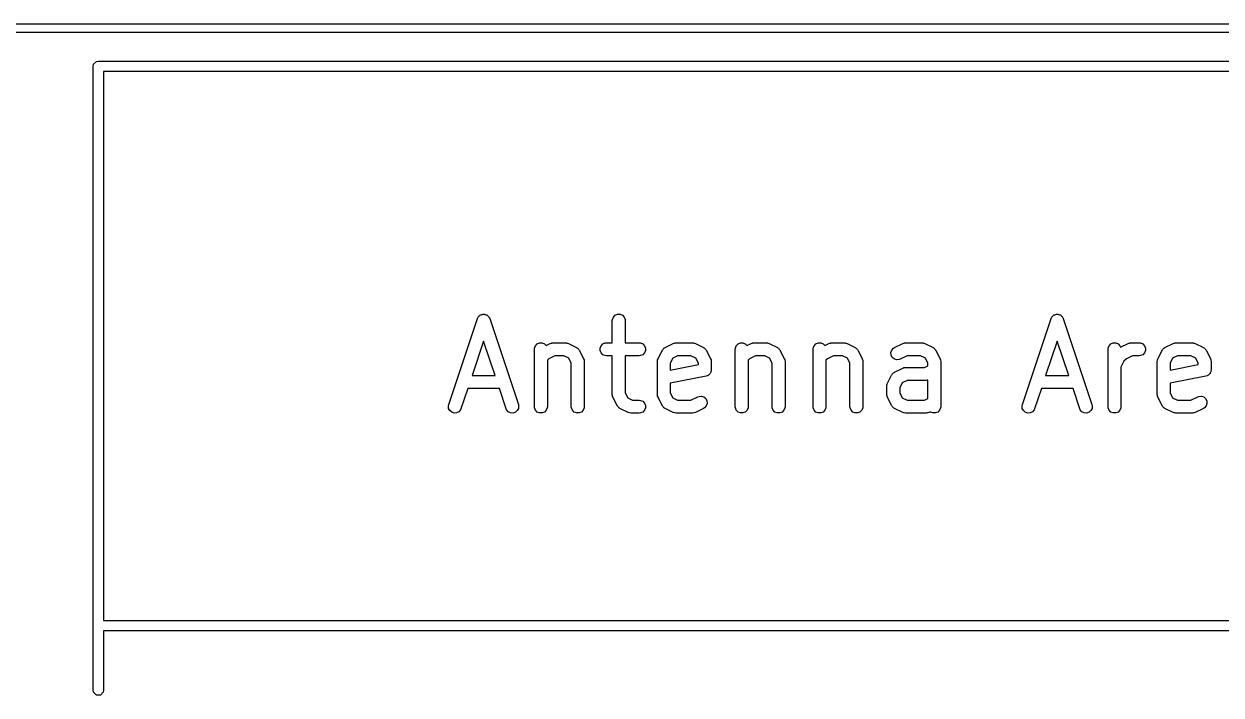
# Model space of a CAD drawing. Header units: inches. Extents: x 5.01 to 6.93, y -5.96 to -2.38.
# Drawn here: x 5.706 to 6.253, y -2.684 to -2.377 of the extents above; entities that cross this region are included whole.
import ezdxf

# ---------------------------------------------------------------- set-up
doc = ezdxf.new("R2010")
doc.units = ezdxf.units.IN
doc.header["$MEASUREMENT"] = 0
doc.layers.add('F.Silkscreen', color=41, linetype='CONTINUOUS', true_color=0xf2eda1)

msp = doc.modelspace()

# ---------------------------------------------------------------- linework, layer by layer
at = {"layer": 'F.Silkscreen', "linetype": 'CONTINUOUS'}
for p, q in [((5.48926, -2.37712), (6.67036, -2.37712)), ((6.67036, -2.38105), (5.48926, -2.38105)), ((5.7373, -2.39649), (5.73748, -2.39558)), ((5.7373, -2.68192), (5.7373, -2.39649)), ((5.73748, -2.39558), (5.73875, -2.3943)), ((5.73875, -2.3943), (5.73966, -2.39412)), ((5.73966, -2.39412), (6.44832, -2.39412)), ((5.74202, -2.39885), (5.74202, -2.65003)), ((6.44596, -2.39885), (5.74202, -2.39885)), ((5.89996, -2.55125), (5.91309, -2.51188)), ((5.91309, -2.51188), (5.91332, -2.51136)), ((5.91332, -2.51136), (5.91346, -2.5112)), ((5.91346, -2.5112), (5.91355, -2.51101)), ((5.91355, -2.51101), (5.91383, -2.51077)), ((5.91383, -2.51077), (5.91408, -2.51049)), ((5.91408, -2.51049), (5.91426, -2.51039)), ((5.91426, -2.51039), (5.91442, -2.51025)), ((5.91442, -2.51025), (5.91478, -2.51014)), ((5.91478, -2.51014), (5.91511, -2.50997)), ((5.91511, -2.50997), (5.91532, -2.50996)), ((5.91532, -2.50996), (5.91552, -2.50989)), ((5.91552, -2.50989), (5.91589, -2.50991)), ((5.91589, -2.50991), (5.91626, -2.50989)), ((5.91626, -2.50989), (5.91646, -2.50996)), ((5.91646, -2.50996), (5.91667, -2.50997)), ((5.91667, -2.50997), (5.917, -2.51014)), ((5.917, -2.51014), (5.91735, -2.51025)), ((5.91735, -2.51025), (5.91751, -2.51039)), ((5.91751, -2.51039), (5.9177, -2.51049)), ((5.9177, -2.51049), (5.91794, -2.51077)), ((5.91794, -2.51077), (5.91822, -2.51101)), ((5.91822, -2.51101), (5.91831, -2.5112)), ((5.91831, -2.5112), (5.91845, -2.51136)), ((5.91845, -2.51136), (5.91869, -2.51188)), ((5.91869, -2.51188), (5.93181, -2.55125)), ((5.9748, -2.51282), (5.97486, -2.51224)), ((5.9748, -2.52299), (5.9748, -2.51282)), ((5.97486, -2.51224), (5.9753, -2.51118)), ((5.9753, -2.51118), (5.97611, -2.51036)), ((5.97611, -2.51036), (5.97718, -2.50992)), ((5.97718, -2.50992), (5.97833, -2.50992)), ((5.97833, -2.50992), (5.97939, -2.51036)), ((5.97939, -2.51036), (5.98021, -2.51118)), ((5.98021, -2.51118), (5.98065, -2.51224)), ((5.98065, -2.51224), (5.98071, -2.51282)), ((5.98071, -2.51282), (5.98071, -2.52299)), ((6.16243, -2.55125), (6.17555, -2.51188)), ((6.17555, -2.51188), (6.17579, -2.51136)), ((6.17579, -2.51136), (6.17593, -2.5112)), ((6.17593, -2.5112), (6.17602, -2.51101)), ((6.17602, -2.51101), (6.1763, -2.51077)), ((6.1763, -2.51077), (6.17654, -2.51049)), ((6.17654, -2.51049), (6.17673, -2.51039)), ((6.17673, -2.51039), (6.17689, -2.51025)), ((6.17689, -2.51025), (6.17724, -2.51014)), ((6.17724, -2.51014), (6.17757, -2.50997)), ((6.17757, -2.50997), (6.17778, -2.50996)), ((6.17778, -2.50996), (6.17798, -2.50989)), ((6.17798, -2.50989), (6.17835, -2.50991)), ((6.17835, -2.50991), (6.17872, -2.50989)), ((6.17872, -2.50989), (6.17892, -2.50996)), ((6.17892, -2.50996), (6.17913, -2.50997)), ((6.17913, -2.50997), (6.17946, -2.51014)), ((6.17946, -2.51014), (6.17982, -2.51025)), ((6.17982, -2.51025), (6.17998, -2.51039)), ((6.17998, -2.51039), (6.18016, -2.51049)), ((6.18016, -2.51049), (6.18041, -2.51077)), ((6.18041, -2.51077), (6.18069, -2.51101)), ((6.18069, -2.51101), (6.18078, -2.5112)), ((6.18078, -2.5112), (6.18092, -2.51136)), ((6.18092, -2.51136), (6.18116, -2.51188)), ((6.18116, -2.51188), (6.19428, -2.55125)), ((5.91589, -2.52216), (5.91061, -2.53799)), ((5.92116, -2.53799), (5.91589, -2.52216)), ((5.93924, -2.52537), (5.93968, -2.5243)), ((5.93968, -2.5243), (5.94049, -2.52349)), ((5.94049, -2.52349), (5.94156, -2.52305)), ((5.94156, -2.52305), (5.94271, -2.52305)), ((5.94271, -2.52305), (5.94377, -2.52349)), ((5.94377, -2.52349), (5.94454, -2.52425)), ((5.94454, -2.52425), (5.94644, -2.5233)), ((5.94644, -2.5233), (5.94698, -2.52309)), ((5.94698, -2.52309), (5.94708, -2.52309)), ((5.94708, -2.52309), (5.94718, -2.52305)), ((5.94718, -2.52305), (5.94776, -2.52299)), ((5.94776, -2.52299), (5.95338, -2.52299)), ((5.95338, -2.52299), (5.95396, -2.52305)), ((5.95396, -2.52305), (5.95406, -2.52309)), ((5.95406, -2.52309), (5.95416, -2.52309)), ((5.95416, -2.52309), (5.9547, -2.5233)), ((5.9547, -2.5233), (5.95845, -2.52518)), ((5.95845, -2.52518), (5.95855, -2.52524)), ((5.96923, -2.52537), (5.96967, -2.5243)), ((5.96967, -2.5243), (5.97049, -2.52349)), ((5.97049, -2.52349), (5.97155, -2.52305)), ((5.97155, -2.52305), (5.97213, -2.52299)), ((5.97213, -2.52299), (5.9748, -2.52299)), ((5.98071, -2.52299), (5.98713, -2.52299)), ((5.98713, -2.52299), (5.9877, -2.52305)), ((5.9877, -2.52305), (5.98877, -2.52349)), ((5.98877, -2.52349), (5.98958, -2.5243)), ((5.98958, -2.5243), (5.99002, -2.52537)), ((5.99883, -2.52524), (5.99893, -2.52518)), ((5.99893, -2.52518), (6.00268, -2.5233)), ((6.00268, -2.5233), (6.00322, -2.52309)), ((6.00322, -2.52309), (6.00333, -2.52309)), ((6.00333, -2.52309), (6.00342, -2.52305)), ((6.00342, -2.52305), (6.004, -2.52299)), ((6.004, -2.52299), (6.0115, -2.52299)), ((6.0115, -2.52299), (6.01208, -2.52305)), ((6.01208, -2.52305), (6.01217, -2.52309)), ((6.01217, -2.52309), (6.01228, -2.52309)), ((6.01228, -2.52309), (6.01282, -2.5233)), ((6.01282, -2.5233), (6.01657, -2.52518)), ((6.01657, -2.52518), (6.01667, -2.52524)), ((6.0311, -2.52537), (6.03154, -2.5243)), ((6.03154, -2.5243), (6.03236, -2.52349)), ((6.03236, -2.52349), (6.03342, -2.52305)), ((6.03342, -2.52305), (6.03457, -2.52305)), ((6.03457, -2.52305), (6.03564, -2.52349)), ((6.03564, -2.52349), (6.0364, -2.52425)), ((6.0364, -2.52425), (6.0383, -2.5233)), ((6.0383, -2.5233), (6.03884, -2.52309)), ((6.03884, -2.52309), (6.03895, -2.52309)), ((6.03895, -2.52309), (6.03905, -2.52305)), ((6.03905, -2.52305), (6.03962, -2.52299)), ((6.03962, -2.52299), (6.04525, -2.52299)), ((6.04525, -2.52299), (6.04582, -2.52305)), ((6.04582, -2.52305), (6.04592, -2.52309)), ((6.04592, -2.52309), (6.04603, -2.52309)), ((6.04603, -2.52309), (6.04657, -2.5233)), ((6.04657, -2.5233), (6.05032, -2.52518)), ((6.05032, -2.52518), (6.05041, -2.52524)), ((6.06672, -2.52537), (6.06716, -2.5243)), ((6.06716, -2.5243), (6.06798, -2.52349)), ((6.06798, -2.52349), (6.06904, -2.52305)), ((6.06904, -2.52305), (6.07019, -2.52305)), ((6.07019, -2.52305), (6.07126, -2.52349)), ((6.07126, -2.52349), (6.07202, -2.52425)), ((6.07202, -2.52425), (6.07392, -2.5233)), ((6.07392, -2.5233), (6.07446, -2.52309)), ((6.07446, -2.52309), (6.07457, -2.52309)), ((6.07457, -2.52309), (6.07467, -2.52305)), ((6.07467, -2.52305), (6.07524, -2.52299)), ((6.07524, -2.52299), (6.08087, -2.52299)), ((6.08087, -2.52299), (6.08144, -2.52305)), ((6.08144, -2.52305), (6.08154, -2.52309)), ((6.08154, -2.52309), (6.08165, -2.52309)), ((6.08165, -2.52309), (6.08219, -2.5233)), ((6.08219, -2.5233), (6.08594, -2.52518)), ((6.08594, -2.52518), (6.08603, -2.52524)), ((6.10343, -2.52548), (6.10392, -2.52518)), ((6.10392, -2.52518), (6.10767, -2.5233)), ((6.10767, -2.5233), (6.10821, -2.52309)), ((6.10821, -2.52309), (6.10831, -2.52309)), ((6.10831, -2.52309), (6.10841, -2.52305)), ((6.10841, -2.52305), (6.10899, -2.52299)), ((6.10899, -2.52299), (6.11649, -2.52299)), ((6.11649, -2.52299), (6.11706, -2.52305)), ((6.11706, -2.52305), (6.11716, -2.52309)), ((6.11716, -2.52309), (6.11727, -2.52309)), ((6.11727, -2.52309), (6.11781, -2.5233)), ((6.11781, -2.5233), (6.12156, -2.52518)), ((6.12156, -2.52518), (6.12165, -2.52524)), ((6.17835, -2.52216), (6.17308, -2.53799)), ((6.18363, -2.53799), (6.17835, -2.52216)), ((6.2017, -2.52537), (6.20215, -2.5243)), ((6.20215, -2.5243), (6.20296, -2.52349)), ((6.20296, -2.52349), (6.20402, -2.52305)), ((6.20402, -2.52305), (6.20518, -2.52305)), ((6.20518, -2.52305), (6.20624, -2.52349)), ((6.20624, -2.52349), (6.20706, -2.5243)), ((6.20706, -2.5243), (6.20735, -2.52501)), ((6.20735, -2.52501), (6.21078, -2.5233)), ((6.21078, -2.5233), (6.21132, -2.52309)), ((6.21132, -2.52309), (6.21143, -2.52309)), ((6.21143, -2.52309), (6.21152, -2.52305)), ((6.21152, -2.52305), (6.2121, -2.52299)), ((6.2121, -2.52299), (6.21585, -2.52299)), ((6.21585, -2.52299), (6.21643, -2.52305)), ((6.21643, -2.52305), (6.21749, -2.52349)), ((6.21749, -2.52349), (6.2183, -2.5243)), ((6.2183, -2.5243), (6.21875, -2.52537)), ((6.22756, -2.52524), (6.22765, -2.52518)), ((6.22765, -2.52518), (6.2314, -2.5233)), ((6.2314, -2.5233), (6.23194, -2.52309)), ((6.23194, -2.52309), (6.23205, -2.52309)), ((6.23205, -2.52309), (6.23215, -2.52305)), ((6.23215, -2.52305), (6.23272, -2.52299)), ((6.23272, -2.52299), (6.24022, -2.52299)), ((6.24022, -2.52299), (6.2408, -2.52305)), ((6.2408, -2.52305), (6.2409, -2.52309)), ((6.2409, -2.52309), (6.241, -2.52309)), ((6.241, -2.52309), (6.24154, -2.5233)), ((6.24154, -2.5233), (6.24529, -2.52518)), ((6.24529, -2.52518), (6.24539, -2.52524)), ((5.93918, -2.52594), (5.93924, -2.52537)), ((5.93918, -2.55219), (5.93918, -2.52594)), ((5.94576, -2.53024), (5.94509, -2.53091)), ((5.94845, -2.52889), (5.94576, -2.53024)), ((5.95268, -2.52889), (5.94845, -2.52889)), ((5.95493, -2.53002), (5.95268, -2.52889)), ((5.95605, -2.53226), (5.95493, -2.53002)), ((5.95855, -2.52524), (5.95859, -2.52525)), ((5.95859, -2.52525), (5.95865, -2.5253)), ((5.95865, -2.5253), (5.95894, -2.52548)), ((5.95894, -2.52548), (5.95918, -2.52576)), ((5.95918, -2.52576), (5.95946, -2.52601)), ((5.95946, -2.52601), (5.95965, -2.5263)), ((5.95965, -2.5263), (5.9597, -2.52635)), ((5.9597, -2.52635), (5.95971, -2.5264)), ((5.95971, -2.5264), (5.95977, -2.5265)), ((5.95977, -2.5265), (5.96165, -2.53025)), ((5.96165, -2.53025), (5.96185, -2.53079)), ((5.96923, -2.52652), (5.96923, -2.52537)), ((5.96967, -2.52758), (5.96923, -2.52652)), ((5.97049, -2.5284), (5.96967, -2.52758)), ((5.97155, -2.52884), (5.97049, -2.5284)), ((5.97213, -2.52889), (5.97155, -2.52884)), ((5.9748, -2.52889), (5.97213, -2.52889)), ((5.9748, -2.54656), (5.9748, -2.52889)), ((5.98713, -2.52889), (5.98071, -2.52889)), ((5.98071, -2.52889), (5.98071, -2.54587)), ((5.9877, -2.52884), (5.98713, -2.52889)), ((5.98877, -2.5284), (5.9877, -2.52884)), ((5.98958, -2.52758), (5.98877, -2.5284)), ((5.99002, -2.52652), (5.98958, -2.52758)), ((5.99002, -2.52537), (5.99002, -2.52652)), ((5.99553, -2.53079), (5.99574, -2.53025)), ((5.99574, -2.53025), (5.99761, -2.5265)), ((5.99761, -2.5265), (5.99767, -2.5264)), ((5.99767, -2.5264), (5.99769, -2.52635)), ((5.99769, -2.52635), (5.99773, -2.5263)), ((5.99773, -2.5263), (5.99792, -2.52601)), ((5.99792, -2.52601), (5.9982, -2.52576)), ((5.9982, -2.52576), (5.99844, -2.52548)), ((5.99844, -2.52548), (5.99873, -2.5253)), ((5.99873, -2.5253), (5.99879, -2.52525)), ((5.99879, -2.52525), (5.99883, -2.52524)), ((6.00245, -2.53002), (6.00133, -2.53226)), ((6.0047, -2.52889), (6.00245, -2.53002)), ((6.0108, -2.52889), (6.0047, -2.52889)), ((6.01305, -2.53002), (6.0108, -2.52889)), ((6.01417, -2.53226), (6.01305, -2.53002)), ((6.01667, -2.52524), (6.01671, -2.52525)), ((6.01671, -2.52525), (6.01677, -2.5253)), ((6.01677, -2.5253), (6.01706, -2.52548)), ((6.01706, -2.52548), (6.0173, -2.52576)), ((6.0173, -2.52576), (6.01758, -2.52601)), ((6.01758, -2.52601), (6.01777, -2.5263)), ((6.01777, -2.5263), (6.01781, -2.52635)), ((6.01781, -2.52635), (6.01783, -2.5264)), ((6.01783, -2.5264), (6.01789, -2.5265)), ((6.01789, -2.5265), (6.01976, -2.53025)), ((6.01976, -2.53025), (6.01997, -2.53079)), ((6.03104, -2.52594), (6.0311, -2.52537)), ((6.03104, -2.55219), (6.03104, -2.52594)), ((6.03762, -2.53024), (6.03695, -2.53091)), ((6.04032, -2.52889), (6.03762, -2.53024)), ((6.04455, -2.52889), (6.04032, -2.52889)), ((6.04679, -2.53002), (6.04455, -2.52889)), ((6.04792, -2.53226), (6.04679, -2.53002)), ((6.05041, -2.52524), (6.05046, -2.52525)), ((6.05046, -2.52525), (6.05051, -2.5253)), ((6.05051, -2.5253), (6.05081, -2.52548)), ((6.05081, -2.52548), (6.05105, -2.52576)), ((6.05105, -2.52576), (6.05133, -2.52601)), ((6.05133, -2.52601), (6.05151, -2.5263)), ((6.05151, -2.5263), (6.05156, -2.52635)), ((6.05156, -2.52635), (6.05158, -2.5264)), ((6.05158, -2.5264), (6.05164, -2.5265)), ((6.05164, -2.5265), (6.05351, -2.53025)), ((6.05351, -2.53025), (6.05372, -2.53079)), ((6.06666, -2.52594), (6.06672, -2.52537)), ((6.06666, -2.55219), (6.06666, -2.52594)), ((6.07324, -2.53024), (6.07257, -2.53091)), ((6.07594, -2.52889), (6.07324, -2.53024)), ((6.08017, -2.52889), (6.07594, -2.52889)), ((6.08241, -2.53002), (6.08017, -2.52889)), ((6.08354, -2.53226), (6.08241, -2.53002)), ((6.08603, -2.52524), (6.08608, -2.52525)), ((6.08608, -2.52525), (6.08613, -2.5253)), ((6.08613, -2.5253), (6.08643, -2.52548)), ((6.08643, -2.52548), (6.08667, -2.52576)), ((6.08667, -2.52576), (6.08695, -2.52601)), ((6.08695, -2.52601), (6.08713, -2.5263)), ((6.08713, -2.5263), (6.08718, -2.52635)), ((6.08718, -2.52635), (6.0872, -2.5264)), ((6.0872, -2.5264), (6.08726, -2.5265)), ((6.08726, -2.5265), (6.08913, -2.53025)), ((6.08913, -2.53025), (6.08934, -2.53079)), ((6.10231, -2.52745), (6.10267, -2.52635)), ((6.10239, -2.5286), (6.10231, -2.52745)), ((6.10291, -2.52963), (6.10239, -2.5286)), ((6.10267, -2.52635), (6.10343, -2.52548)), ((6.10378, -2.53038), (6.10291, -2.52963)), ((6.10487, -2.53075), (6.10378, -2.53038)), ((6.10656, -2.53046), (6.10602, -2.53066)), ((6.10968, -2.52889), (6.10656, -2.53046)), ((6.11579, -2.52889), (6.10968, -2.52889)), ((6.11804, -2.53002), (6.11579, -2.52889)), ((6.11916, -2.53226), (6.11804, -2.53002)), ((6.12165, -2.52524), (6.1217, -2.52525)), ((6.1217, -2.52525), (6.12175, -2.5253)), ((6.12175, -2.5253), (6.12205, -2.52548)), ((6.12205, -2.52548), (6.12229, -2.52576)), ((6.12229, -2.52576), (6.12257, -2.52601)), ((6.12257, -2.52601), (6.12275, -2.5263)), ((6.12275, -2.5263), (6.1228, -2.52635)), ((6.1228, -2.52635), (6.12282, -2.5264)), ((6.12282, -2.5264), (6.12288, -2.5265)), ((6.12288, -2.5265), (6.12475, -2.53025)), ((6.12475, -2.53025), (6.12496, -2.53079)), ((6.20165, -2.52594), (6.2017, -2.52537)), ((6.20165, -2.55219), (6.20165, -2.52594)), ((6.2101, -2.53024), (6.2089, -2.53144)), ((6.2128, -2.52889), (6.2101, -2.53024)), ((6.21585, -2.52889), (6.2128, -2.52889)), ((6.21643, -2.52884), (6.21585, -2.52889)), ((6.21749, -2.5284), (6.21643, -2.52884)), ((6.2183, -2.52758), (6.21749, -2.5284)), ((6.21875, -2.52652), (6.2183, -2.52758)), ((6.21875, -2.52537), (6.21875, -2.52652)), ((6.22425, -2.53079), (6.22446, -2.53025)), ((6.22446, -2.53025), (6.22633, -2.5265)), ((6.22633, -2.5265), (6.22639, -2.5264)), ((6.22639, -2.5264), (6.22641, -2.52635)), ((6.22641, -2.52635), (6.22646, -2.5263)), ((6.22646, -2.5263), (6.22664, -2.52601)), ((6.22664, -2.52601), (6.22692, -2.52576)), ((6.22692, -2.52576), (6.22716, -2.52548)), ((6.22716, -2.52548), (6.22745, -2.5253)), ((6.22745, -2.5253), (6.22751, -2.52525)), ((6.22751, -2.52525), (6.22756, -2.52524)), ((6.23117, -2.53002), (6.23005, -2.53226)), ((6.23342, -2.52889), (6.23117, -2.53002)), ((6.23952, -2.52889), (6.23342, -2.52889)), ((6.24177, -2.53002), (6.23952, -2.52889)), ((6.24289, -2.53226), (6.24177, -2.53002)), ((6.24539, -2.52524), (6.24543, -2.52525)), ((6.24543, -2.52525), (6.24549, -2.5253)), ((6.24549, -2.5253), (6.24578, -2.52548)), ((6.24578, -2.52548), (6.24602, -2.52576)), ((6.24602, -2.52576), (6.2463, -2.52601)), ((6.2463, -2.52601), (6.24649, -2.5263)), ((6.24649, -2.5263), (6.24654, -2.52635)), ((6.24654, -2.52635), (6.24655, -2.5264)), ((6.24655, -2.5264), (6.24661, -2.5265)), ((6.24661, -2.5265), (6.24849, -2.53025)), ((6.24849, -2.53025), (6.24869, -2.53079)), ((5.94509, -2.53091), (5.94509, -2.55219)), ((5.95605, -2.55219), (5.95605, -2.53226)), ((5.96185, -2.53079), (5.96186, -2.53089)), ((5.96186, -2.53089), (5.9619, -2.53099)), ((5.9619, -2.53099), (5.96196, -2.53157)), ((5.96196, -2.53157), (5.96196, -2.55219)), ((5.99542, -2.53157), (5.99548, -2.53099)), ((5.99542, -2.54656), (5.99542, -2.53157)), ((5.99548, -2.53099), (5.99552, -2.53089)), ((5.99552, -2.53089), (5.99553, -2.53079)), ((6.00133, -2.53226), (6.00133, -2.53546)), ((6.00133, -2.53546), (6.01417, -2.53289)), ((6.01417, -2.53289), (6.01417, -2.53226)), ((6.02002, -2.53589), (6.01991, -2.53616)), ((6.01997, -2.53079), (6.01998, -2.53089)), ((6.01998, -2.53089), (6.02002, -2.53099)), ((6.02002, -2.53099), (6.02008, -2.53157)), ((6.02008, -2.53532), (6.02002, -2.53589)), ((6.02008, -2.53157), (6.02008, -2.53532)), ((6.03695, -2.53091), (6.03695, -2.55219)), ((6.04792, -2.55219), (6.04792, -2.53226)), ((6.05372, -2.53079), (6.05373, -2.53089)), ((6.05373, -2.53089), (6.05377, -2.53099)), ((6.05377, -2.53099), (6.05382, -2.53157)), ((6.05382, -2.53157), (6.05382, -2.55219)), ((6.07257, -2.53091), (6.07257, -2.55219)), ((6.08354, -2.55219), (6.08354, -2.53226)), ((6.08934, -2.53079), (6.08935, -2.53089)), ((6.08935, -2.53089), (6.08939, -2.53099)), ((6.08939, -2.53099), (6.08944, -2.53157)), ((6.08944, -2.53157), (6.08944, -2.55219)), ((6.10392, -2.53642), (6.10767, -2.53455)), ((6.10602, -2.53066), (6.10487, -2.53075)), ((6.10767, -2.53455), (6.10821, -2.53434)), ((6.10821, -2.53434), (6.10831, -2.53433)), ((6.10831, -2.53433), (6.10841, -2.53429)), ((6.10841, -2.53429), (6.10899, -2.53424)), ((6.10899, -2.53424), (6.11766, -2.53424)), ((6.11766, -2.53424), (6.11916, -2.53349)), ((6.11916, -2.53349), (6.11916, -2.53226)), ((6.12496, -2.53079), (6.12497, -2.53089)), ((6.12497, -2.53089), (6.12501, -2.53099)), ((6.12501, -2.53099), (6.12506, -2.53157)), ((6.12506, -2.53157), (6.12506, -2.55219)), ((6.2089, -2.53144), (6.20755, -2.53414)), ((6.20755, -2.53414), (6.20755, -2.55219)), ((6.22415, -2.53157), (6.2242, -2.53099)), ((6.22415, -2.54656), (6.22415, -2.53157)), ((6.2242, -2.53099), (6.22424, -2.53089)), ((6.22424, -2.53089), (6.22425, -2.53079)), ((6.23005, -2.53226), (6.23005, -2.53546)), ((6.23005, -2.53546), (6.24289, -2.53289)), ((6.24289, -2.53289), (6.24289, -2.53226)), ((6.24874, -2.53589), (6.24863, -2.53616)), ((6.24869, -2.53079), (6.2487, -2.53089)), ((6.2487, -2.53089), (6.24874, -2.53099)), ((6.24874, -2.53099), (6.2488, -2.53157)), ((6.2488, -2.53532), (6.24874, -2.53589)), ((6.2488, -2.53157), (6.2488, -2.53532)), ((5.91061, -2.53799), (5.92116, -2.53799)), ((6.0177, -2.53821), (6.00133, -2.54149)), ((6.00133, -2.54149), (6.00133, -2.54587)), ((6.01826, -2.53804), (6.0177, -2.53821)), ((6.0185, -2.53788), (6.01826, -2.53804)), ((6.01876, -2.53777), (6.0185, -2.53788)), ((6.01897, -2.53756), (6.01876, -2.53777)), ((6.01921, -2.5374), (6.01897, -2.53756)), ((6.01937, -2.53716), (6.01921, -2.5374)), ((6.01958, -2.53696), (6.01937, -2.53716)), ((6.01969, -2.53669), (6.01958, -2.53696)), ((6.01985, -2.53644), (6.01969, -2.53669)), ((6.01991, -2.53616), (6.01985, -2.53644)), ((6.10052, -2.54203), (6.10072, -2.54149)), ((6.10072, -2.54149), (6.1026, -2.53774)), ((6.1026, -2.53774), (6.10266, -2.53765)), ((6.10266, -2.53765), (6.10267, -2.5376)), ((6.10267, -2.5376), (6.10272, -2.53755)), ((6.10272, -2.53755), (6.10291, -2.53725)), ((6.10291, -2.53725), (6.10318, -2.53701)), ((6.10318, -2.53701), (6.10343, -2.53673)), ((6.10343, -2.53673), (6.10372, -2.53655)), ((6.10372, -2.53655), (6.10378, -2.5365)), ((6.10378, -2.5365), (6.10382, -2.53648)), ((6.10382, -2.53648), (6.10392, -2.53642)), ((6.10744, -2.54127), (6.10632, -2.54351)), ((6.10968, -2.54014), (6.10744, -2.54127)), ((6.11836, -2.54014), (6.10968, -2.54014)), ((6.11894, -2.54009), (6.11836, -2.54014)), ((6.11904, -2.54005), (6.11894, -2.54009)), ((6.11914, -2.54004), (6.11904, -2.54005)), ((6.11916, -2.54003), (6.11914, -2.54004)), ((6.11916, -2.54849), (6.11916, -2.54003)), ((6.17308, -2.53799), (6.18363, -2.53799)), ((6.24642, -2.53821), (6.23005, -2.54149)), ((6.23005, -2.54149), (6.23005, -2.54587)), ((6.24698, -2.53804), (6.24642, -2.53821)), ((6.24722, -2.53788), (6.24698, -2.53804)), ((6.24749, -2.53777), (6.24722, -2.53788)), ((6.24769, -2.53756), (6.24749, -2.53777)), ((6.24794, -2.5374), (6.24769, -2.53756)), ((6.2481, -2.53716), (6.24794, -2.5374)), ((6.2483, -2.53696), (6.2481, -2.53716)), ((6.24841, -2.53669), (6.2483, -2.53696)), ((6.24857, -2.53644), (6.24841, -2.53669)), ((6.24863, -2.53616), (6.24857, -2.53644)), ((5.90864, -2.54389), (5.90556, -2.55312)), ((5.92313, -2.54389), (5.90864, -2.54389)), ((5.92621, -2.55312), (5.92313, -2.54389)), ((5.97486, -2.54714), (5.9748, -2.54656)), ((5.98071, -2.54587), (5.98183, -2.54811)), ((5.99548, -2.54714), (5.99542, -2.54656)), ((6.00133, -2.54587), (6.00245, -2.54811)), ((6.10041, -2.54281), (6.10047, -2.54224)), ((6.10041, -2.54656), (6.10041, -2.54281)), ((6.10047, -2.54714), (6.10041, -2.54656)), ((6.10047, -2.54224), (6.10051, -2.54214)), ((6.10051, -2.54214), (6.10052, -2.54203)), ((6.10632, -2.54351), (6.10632, -2.54587)), ((6.10632, -2.54587), (6.10744, -2.54811)), ((6.17111, -2.54389), (6.16803, -2.55312)), ((6.1856, -2.54389), (6.17111, -2.54389)), ((6.18868, -2.55312), (6.1856, -2.54389)), ((6.2242, -2.54714), (6.22415, -2.54656)), ((6.23005, -2.54587), (6.23117, -2.54811)), ((5.89983, -2.55182), (5.89996, -2.55125)), ((5.89992, -2.55297), (5.89983, -2.55182)), ((5.93181, -2.55125), (5.93194, -2.55182)), ((5.93194, -2.55182), (5.93186, -2.55297)), ((5.93924, -2.55276), (5.93918, -2.55219)), ((5.94509, -2.55219), (5.94503, -2.55276)), ((5.95611, -2.55276), (5.95605, -2.55219)), ((5.96196, -2.55219), (5.9619, -2.55276)), ((5.9749, -2.54724), (5.97486, -2.54714)), ((5.97491, -2.54734), (5.9749, -2.54724)), ((5.97511, -2.54788), (5.97491, -2.54734)), ((5.97699, -2.55163), (5.97511, -2.54788)), ((5.97705, -2.55173), (5.97699, -2.55163)), ((5.97706, -2.55178), (5.97705, -2.55173)), ((5.97711, -2.55183), (5.97706, -2.55178)), ((5.9773, -2.55212), (5.97711, -2.55183)), ((5.97758, -2.55237), (5.9773, -2.55212)), ((5.97782, -2.55265), (5.97758, -2.55237)), ((5.98183, -2.54811), (5.98408, -2.54924)), ((5.98408, -2.54924), (5.98713, -2.54924)), ((5.98713, -2.54924), (5.9877, -2.54929)), ((5.9877, -2.54929), (5.98877, -2.54973)), ((5.98877, -2.54973), (5.98958, -2.55055)), ((5.98958, -2.55055), (5.99002, -2.55161)), ((5.99002, -2.55161), (5.99002, -2.55276)), ((5.99552, -2.54724), (5.99548, -2.54714)), ((5.99553, -2.54734), (5.99552, -2.54724)), ((5.99574, -2.54788), (5.99553, -2.54734)), ((5.99761, -2.55163), (5.99574, -2.54788)), ((5.99767, -2.55173), (5.99761, -2.55163)), ((5.99769, -2.55178), (5.99767, -2.55173)), ((5.99773, -2.55183), (5.99769, -2.55178)), ((5.99792, -2.55212), (5.99773, -2.55183)), ((5.9982, -2.55237), (5.99792, -2.55212)), ((5.99844, -2.55265), (5.9982, -2.55237)), ((6.00245, -2.54811), (6.0047, -2.54924)), ((6.0047, -2.54924), (6.0108, -2.54924)), ((6.0108, -2.54924), (6.01393, -2.54767)), ((6.01393, -2.54767), (6.01447, -2.54747)), ((6.01447, -2.54747), (6.01562, -2.54738)), ((6.01562, -2.54738), (6.01671, -2.54775)), ((6.01671, -2.54775), (6.01758, -2.5485)), ((6.01781, -2.55178), (6.01706, -2.55265)), ((6.01758, -2.5485), (6.0181, -2.54953)), ((6.01818, -2.55068), (6.01781, -2.55178)), ((6.0181, -2.54953), (6.01818, -2.55068)), ((6.0311, -2.55276), (6.03104, -2.55219)), ((6.03695, -2.55219), (6.03689, -2.55276)), ((6.04797, -2.55276), (6.04792, -2.55219)), ((6.05382, -2.55219), (6.05377, -2.55276)), ((6.06672, -2.55276), (6.06666, -2.55219)), ((6.07257, -2.55219), (6.07251, -2.55276)), ((6.08359, -2.55276), (6.08354, -2.55219)), ((6.08944, -2.55219), (6.08939, -2.55276)), ((6.10051, -2.54724), (6.10047, -2.54714)), ((6.10052, -2.54734), (6.10051, -2.54724)), ((6.10072, -2.54788), (6.10052, -2.54734)), ((6.1026, -2.55163), (6.10072, -2.54788)), ((6.10266, -2.55173), (6.1026, -2.55163)), ((6.10267, -2.55178), (6.10266, -2.55173)), ((6.10272, -2.55183), (6.10267, -2.55178)), ((6.10291, -2.55212), (6.10272, -2.55183)), ((6.10318, -2.55237), (6.10291, -2.55212)), ((6.10343, -2.55265), (6.10318, -2.55237)), ((6.10744, -2.54811), (6.10968, -2.54924)), ((6.10968, -2.54924), (6.11766, -2.54924)), ((6.11766, -2.54924), (6.11916, -2.54849)), ((6.12506, -2.55219), (6.12501, -2.55276)), ((6.1623, -2.55182), (6.16243, -2.55125)), ((6.16238, -2.55297), (6.1623, -2.55182)), ((6.19428, -2.55125), (6.19441, -2.55182)), ((6.19441, -2.55182), (6.19433, -2.55297)), ((6.2017, -2.55276), (6.20165, -2.55219)), ((6.20755, -2.55219), (6.2075, -2.55276)), ((6.22424, -2.54724), (6.2242, -2.54714)), ((6.22425, -2.54734), (6.22424, -2.54724)), ((6.22446, -2.54788), (6.22425, -2.54734)), ((6.22633, -2.55163), (6.22446, -2.54788)), ((6.22639, -2.55173), (6.22633, -2.55163)), ((6.22641, -2.55178), (6.22639, -2.55173)), ((6.22646, -2.55183), (6.22641, -2.55178)), ((6.22664, -2.55212), (6.22646, -2.55183)), ((6.22692, -2.55237), (6.22664, -2.55212)), ((6.22716, -2.55265), (6.22692, -2.55237)), ((6.23117, -2.54811), (6.23342, -2.54924)), ((6.23342, -2.54924), (6.23952, -2.54924)), ((6.23952, -2.54924), (6.24265, -2.54767)), ((6.24265, -2.54767), (6.24319, -2.54747)), ((6.24319, -2.54747), (6.24434, -2.54738)), ((6.24434, -2.54738), (6.24543, -2.54775)), ((6.24543, -2.54775), (6.2463, -2.5485)), ((6.24654, -2.55178), (6.24578, -2.55265)), ((6.2463, -2.5485), (6.24682, -2.54953)), ((6.2469, -2.55068), (6.24654, -2.55178)), ((6.24682, -2.54953), (6.2469, -2.55068)), ((5.90043, -2.554), (5.89992, -2.55297)), ((5.9013, -2.55475), (5.90043, -2.554)), ((5.90239, -2.55512), (5.9013, -2.55475)), ((5.90354, -2.55504), (5.90239, -2.55512)), ((5.90457, -2.55452), (5.90354, -2.55504)), ((5.90533, -2.55365), (5.90457, -2.55452)), ((5.90556, -2.55312), (5.90533, -2.55365)), ((5.92644, -2.55365), (5.92621, -2.55312)), ((5.9272, -2.55452), (5.92644, -2.55365)), ((5.92823, -2.55504), (5.9272, -2.55452)), ((5.92938, -2.55512), (5.92823, -2.55504)), ((5.93047, -2.55475), (5.92938, -2.55512)), ((5.93134, -2.554), (5.93047, -2.55475)), ((5.93186, -2.55297), (5.93134, -2.554)), ((5.93968, -2.55383), (5.93924, -2.55276)), ((5.94049, -2.55464), (5.93968, -2.55383)), ((5.94156, -2.55508), (5.94049, -2.55464)), ((5.94271, -2.55508), (5.94156, -2.55508)), ((5.94377, -2.55464), (5.94271, -2.55508)), ((5.94459, -2.55383), (5.94377, -2.55464)), ((5.94503, -2.55276), (5.94459, -2.55383)), ((5.95655, -2.55383), (5.95611, -2.55276)), ((5.95737, -2.55464), (5.95655, -2.55383)), ((5.95843, -2.55508), (5.95737, -2.55464)), ((5.95958, -2.55508), (5.95843, -2.55508)), ((5.96065, -2.55464), (5.95958, -2.55508)), ((5.96146, -2.55383), (5.96065, -2.55464)), ((5.9619, -2.55276), (5.96146, -2.55383)), ((5.97811, -2.55283), (5.97782, -2.55265)), ((5.97817, -2.55288), (5.97811, -2.55283)), ((5.97821, -2.55289), (5.97817, -2.55288)), ((5.97831, -2.55295), (5.97821, -2.55289)), ((5.98206, -2.55483), (5.97831, -2.55295)), ((5.9826, -2.55504), (5.98206, -2.55483)), ((5.9827, -2.55504), (5.9826, -2.55504)), ((5.9828, -2.55508), (5.9827, -2.55504)), ((5.98338, -2.55514), (5.9828, -2.55508)), ((5.98713, -2.55514), (5.98338, -2.55514)), ((5.9877, -2.55508), (5.98713, -2.55514)), ((5.98877, -2.55464), (5.9877, -2.55508)), ((5.98958, -2.55383), (5.98877, -2.55464)), ((5.99002, -2.55276), (5.98958, -2.55383)), ((5.99873, -2.55283), (5.99844, -2.55265)), ((5.99879, -2.55288), (5.99873, -2.55283)), ((5.99883, -2.55289), (5.99879, -2.55288)), ((5.99893, -2.55295), (5.99883, -2.55289)), ((6.00268, -2.55483), (5.99893, -2.55295)), ((6.00322, -2.55504), (6.00268, -2.55483)), ((6.00333, -2.55504), (6.00322, -2.55504)), ((6.00342, -2.55508), (6.00333, -2.55504)), ((6.004, -2.55514), (6.00342, -2.55508)), ((6.0115, -2.55514), (6.004, -2.55514)), ((6.01208, -2.55508), (6.0115, -2.55514)), ((6.01217, -2.55504), (6.01208, -2.55508)), ((6.01228, -2.55504), (6.01217, -2.55504)), ((6.01282, -2.55483), (6.01228, -2.55504)), ((6.01657, -2.55295), (6.01282, -2.55483)), ((6.01706, -2.55265), (6.01657, -2.55295)), ((6.03154, -2.55383), (6.0311, -2.55276)), ((6.03236, -2.55464), (6.03154, -2.55383)), ((6.03342, -2.55508), (6.03236, -2.55464)), ((6.03457, -2.55508), (6.03342, -2.55508)), ((6.03564, -2.55464), (6.03457, -2.55508)), ((6.03645, -2.55383), (6.03564, -2.55464)), ((6.03689, -2.55276), (6.03645, -2.55383)), ((6.04841, -2.55383), (6.04797, -2.55276)), ((6.04923, -2.55464), (6.04841, -2.55383)), ((6.05029, -2.55508), (6.04923, -2.55464)), ((6.05145, -2.55508), (6.05029, -2.55508)), ((6.05251, -2.55464), (6.05145, -2.55508)), ((6.05332, -2.55383), (6.05251, -2.55464)), ((6.05377, -2.55276), (6.05332, -2.55383)), ((6.06716, -2.55383), (6.06672, -2.55276)), ((6.06798, -2.55464), (6.06716, -2.55383)), ((6.06904, -2.55508), (6.06798, -2.55464)), ((6.07019, -2.55508), (6.06904, -2.55508)), ((6.07126, -2.55464), (6.07019, -2.55508)), ((6.07207, -2.55383), (6.07126, -2.55464)), ((6.07251, -2.55276), (6.07207, -2.55383)), ((6.08404, -2.55383), (6.08359, -2.55276)), ((6.08485, -2.55464), (6.08404, -2.55383)), ((6.08591, -2.55508), (6.08485, -2.55464)), ((6.08707, -2.55508), (6.08591, -2.55508)), ((6.08813, -2.55464), (6.08707, -2.55508)), ((6.08895, -2.55383), (6.08813, -2.55464)), ((6.08939, -2.55276), (6.08895, -2.55383)), ((6.10372, -2.55283), (6.10343, -2.55265)), ((6.10378, -2.55288), (6.10372, -2.55283)), ((6.10382, -2.55289), (6.10378, -2.55288)), ((6.10392, -2.55295), (6.10382, -2.55289)), ((6.10767, -2.55483), (6.10392, -2.55295)), ((6.10821, -2.55504), (6.10767, -2.55483)), ((6.10831, -2.55504), (6.10821, -2.55504)), ((6.10841, -2.55508), (6.10831, -2.55504)), ((6.10899, -2.55514), (6.10841, -2.55508)), ((6.11836, -2.55514), (6.10899, -2.55514)), ((6.11894, -2.55508), (6.11836, -2.55514)), ((6.11904, -2.55504), (6.11894, -2.55508)), ((6.11914, -2.55504), (6.11904, -2.55504)), ((6.11968, -2.55483), (6.11914, -2.55504)), ((6.12033, -2.5545), (6.11968, -2.55483)), ((6.12047, -2.55464), (6.12033, -2.5545)), ((6.12153, -2.55508), (6.12047, -2.55464)), ((6.12269, -2.55508), (6.12153, -2.55508)), ((6.12375, -2.55464), (6.12269, -2.55508)), ((6.12457, -2.55383), (6.12375, -2.55464)), ((6.12501, -2.55276), (6.12457, -2.55383)), ((6.1629, -2.554), (6.16238, -2.55297)), ((6.16377, -2.55475), (6.1629, -2.554)), ((6.16486, -2.55512), (6.16377, -2.55475)), ((6.16601, -2.55504), (6.16486, -2.55512)), ((6.16704, -2.55452), (6.16601, -2.55504)), ((6.1678, -2.55365), (6.16704, -2.55452)), ((6.16803, -2.55312), (6.1678, -2.55365)), ((6.18891, -2.55365), (6.18868, -2.55312)), ((6.18967, -2.55452), (6.18891, -2.55365)), ((6.1907, -2.55504), (6.18967, -2.55452)), ((6.19185, -2.55512), (6.1907, -2.55504)), ((6.19294, -2.55475), (6.19185, -2.55512)), ((6.19381, -2.554), (6.19294, -2.55475)), ((6.19433, -2.55297), (6.19381, -2.554)), ((6.20215, -2.55383), (6.2017, -2.55276)), ((6.20296, -2.55464), (6.20215, -2.55383)), ((6.20402, -2.55508), (6.20296, -2.55464)), ((6.20518, -2.55508), (6.20402, -2.55508)), ((6.20624, -2.55464), (6.20518, -2.55508)), ((6.20706, -2.55383), (6.20624, -2.55464)), ((6.2075, -2.55276), (6.20706, -2.55383)), ((6.22745, -2.55283), (6.22716, -2.55265)), ((6.22751, -2.55288), (6.22745, -2.55283)), ((6.22756, -2.55289), (6.22751, -2.55288)), ((6.22765, -2.55295), (6.22756, -2.55289)), ((6.2314, -2.55483), (6.22765, -2.55295)), ((6.23194, -2.55504), (6.2314, -2.55483)), ((6.23205, -2.55504), (6.23194, -2.55504)), ((6.23215, -2.55508), (6.23205, -2.55504)), ((6.23272, -2.55514), (6.23215, -2.55508)), ((6.24022, -2.55514), (6.23272, -2.55514)), ((6.2408, -2.55508), (6.24022, -2.55514)), ((6.2409, -2.55504), (6.2408, -2.55508)), ((6.241, -2.55504), (6.2409, -2.55504)), ((6.24154, -2.55483), (6.241, -2.55504)), ((6.24529, -2.55295), (6.24154, -2.55483)), ((6.24578, -2.55265), (6.24529, -2.55295)), ((5.74202, -2.65003), (6.44596, -2.65003)), ((6.44596, -2.65475), (5.74202, -2.65475)), ((5.74202, -2.65475), (5.74202, -2.68192)), ((5.73748, -2.68282), (5.7373, -2.68192)), ((5.73875, -2.6841), (5.73748, -2.68282)), ((5.74184, -2.68282), (5.74056, -2.6841)), ((5.74202, -2.68192), (5.74184, -2.68282)), ((5.74056, -2.6841), (5.73875, -2.6841))]:
    msp.add_line(p, q, dxfattribs=at)

doc.saveas('drawing.dxf')
